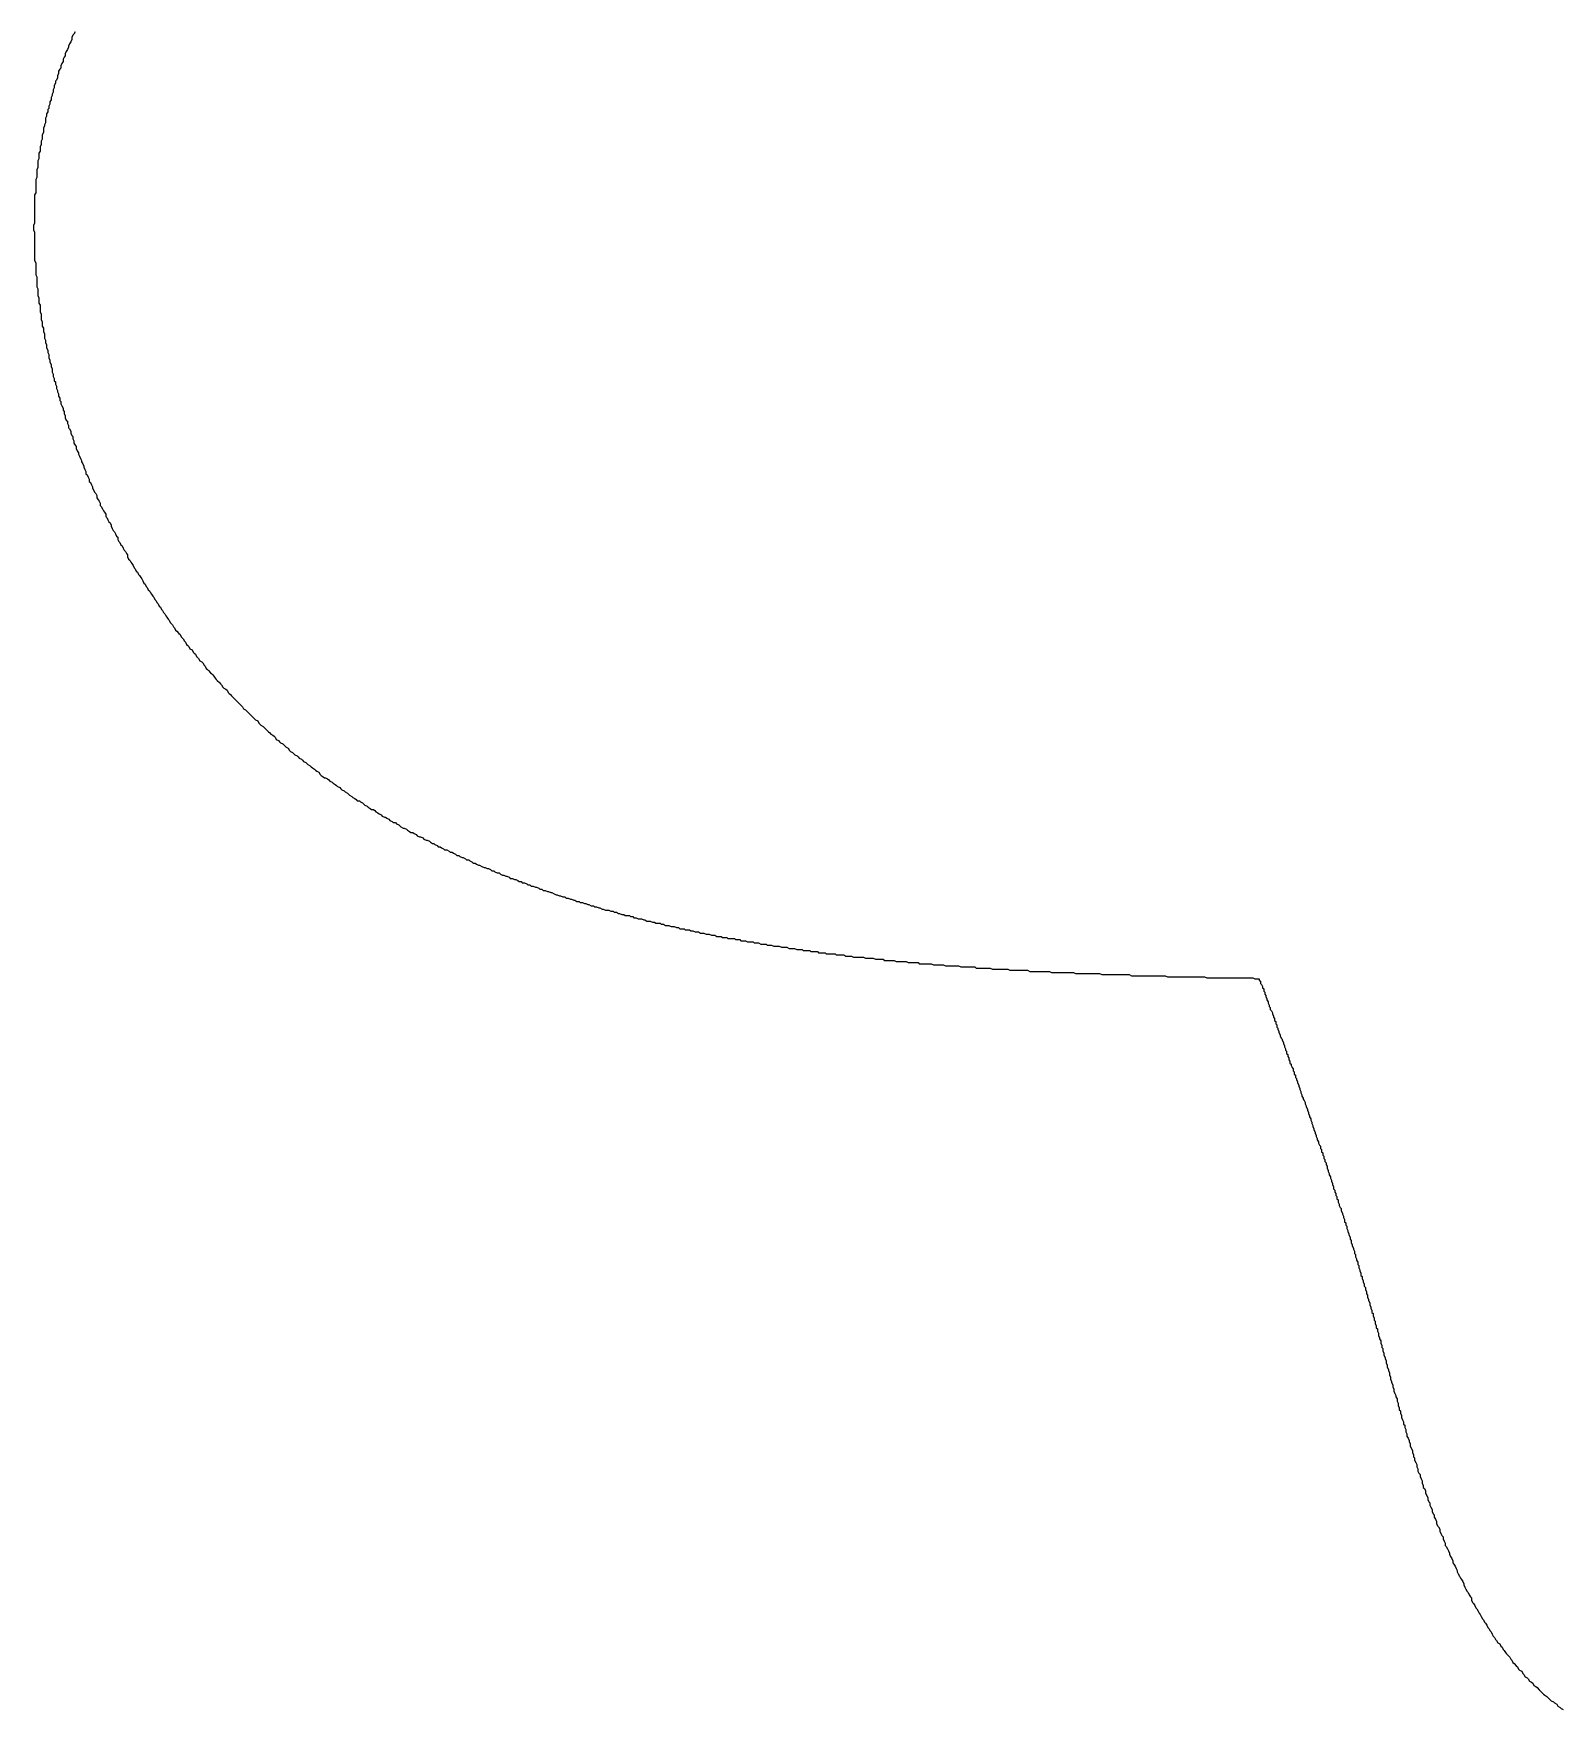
# Model space of a CAD drawing. Header units: millimetres. Extents: x 289 to 9778, y -894 to 6380.
# Drawn here: x 7090.08 to 7104.05, y -580.92 to -565.6 of the extents above; entities that cross this region are included whole.
import ezdxf

# ---------------------------------------------------------------- set-up
doc = ezdxf.new("R2010")
doc.units = ezdxf.units.MM

msp = doc.modelspace()

# ---------------------------------------------------------------- linework, layer by layer
msp.add_polyline3d([(7090.46, -565.583, 0), (7090.45, -565.603, 0), (7090.44, -565.613, 0), (7090.43, -565.633, 0), (7090.43, -565.653, 0), (7090.42, -565.673, 0), (7090.41, -565.693, 0), (7090.4, -565.713, 0), (7090.4, -565.723, 0), (7090.39, -565.743, 0), (7090.38, -565.763, 0), (7090.37, -565.783, 0), (7090.37, -565.803, 0), (7090.36, -565.813, 0), (7090.35, -565.833, 0), (7090.35, -565.853, 0), (7090.34, -565.873, 0), (7090.33, -565.893, 0), (7090.33, -565.913, 0), (7090.32, -565.923, 0), (7090.31, -565.943, 0), (7090.31, -565.963, 0), (7090.3, -565.983, 0), (7090.3, -566.003, 0), (7090.29, -566.023, 0), (7090.28, -566.033, 0), (7090.28, -566.053, 0), (7090.27, -566.073, 0), (7090.27, -566.093, 0), (7090.26, -566.113, 0), (7090.26, -566.133, 0), (7090.25, -566.153, 0), (7090.25, -566.163, 0), (7090.24, -566.183, 0), (7090.24, -566.203, 0), (7090.23, -566.223, 0), (7090.23, -566.243, 0), (7090.22, -566.263, 0), (7090.22, -566.283, 0), (7090.21, -566.293, 0), (7090.21, -566.313, 0), (7090.2, -566.333, 0), (7090.2, -566.353, 0), (7090.19, -566.373, 0), (7090.19, -566.393, 0), (7090.19, -566.413, 0), (7090.18, -566.433, 0), (7090.18, -566.443, 0), (7090.17, -566.463, 0), (7090.17, -566.483, 0), (7090.17, -566.503, 0), (7090.16, -566.523, 0), (7090.16, -566.543, 0), (7090.16, -566.563, 0), (7090.15, -566.583, 0), (7090.15, -566.593, 0), (7090.15, -566.613, 0), (7090.14, -566.633, 0), (7090.14, -566.653, 0), (7090.14, -566.673, 0), (7090.13, -566.693, 0), (7090.13, -566.713, 0), (7090.13, -566.733, 0), (7090.13, -566.743, 0), (7090.12, -566.763, 0), (7090.12, -566.783, 0), (7090.12, -566.803, 0), (7090.12, -566.823, 0), (7090.11, -566.843, 0), (7090.11, -566.863, 0), (7090.11, -566.883, 0), (7090.11, -566.903, 0), (7090.11, -566.913, 0), (7090.1, -566.933, 0), (7090.1, -566.953, 0), (7090.1, -566.973, 0), (7090.1, -566.993, 0), (7090.1, -567.013, 0), (7090.1, -567.033, 0), (7090.1, -567.053, 0), (7090.09, -567.073, 0), (7090.09, -567.083, 0), (7090.09, -567.103, 0), (7090.09, -567.123, 0), (7090.09, -567.143, 0), (7090.09, -567.163, 0), (7090.09, -567.183, 0), (7090.09, -567.203, 0), (7090.09, -567.223, 0), (7090.09, -567.243, 0), (7090.09, -567.253, 0), (7090.09, -567.273, 0), (7090.09, -567.293, 0), (7090.09, -567.313, 0), (7090.09, -567.333, 0), (7090.08, -567.353, 0), (7090.08, -567.373, 0), (7090.08, -567.393, 0), (7090.09, -567.413, 0), (7090.09, -567.423, 0), (7090.09, -567.443, 0), (7090.09, -567.463, 0), (7090.09, -567.483, 0), (7090.09, -567.503, 0), (7090.09, -567.523, 0), (7090.09, -567.543, 0), (7090.09, -567.563, 0), (7090.09, -567.583, 0), (7090.09, -567.593, 0), (7090.09, -567.613, 0), (7090.09, -567.633, 0), (7090.09, -567.653, 0), (7090.09, -567.673, 0), (7090.1, -567.693, 0), (7090.1, -567.713, 0), (7090.1, -567.733, 0), (7090.1, -567.753, 0), (7090.1, -567.763, 0), (7090.1, -567.783, 0), (7090.1, -567.803, 0), (7090.11, -567.823, 0), (7090.11, -567.843, 0), (7090.11, -567.863, 0), (7090.11, -567.883, 0), (7090.11, -567.903, 0), (7090.11, -567.913, 0), (7090.12, -567.933, 0), (7090.12, -567.953, 0), (7090.12, -567.973, 0), (7090.12, -567.993, 0), (7090.13, -568.013, 0), (7090.13, -568.033, 0), (7090.13, -568.053, 0), (7090.13, -568.063, 0), (7090.14, -568.083, 0), (7090.14, -568.103, 0), (7090.14, -568.123, 0), (7090.14, -568.143, 0), (7090.15, -568.163, 0), (7090.15, -568.183, 0), (7090.15, -568.193, 0), (7090.15, -568.213, 0), (7090.16, -568.233, 0), (7090.16, -568.253, 0), (7090.16, -568.273, 0), (7090.17, -568.293, 0), (7090.17, -568.313, 0), (7090.17, -568.323, 0), (7090.18, -568.343, 0), (7090.18, -568.363, 0), (7090.18, -568.383, 0), (7090.19, -568.403, 0), (7090.19, -568.423, 0), (7090.2, -568.443, 0), (7090.2, -568.453, 0), (7090.2, -568.473, 0), (7090.21, -568.493, 0), (7090.21, -568.513, 0), (7090.22, -568.533, 0), (7090.22, -568.553, 0), (7090.22, -568.563, 0), (7090.23, -568.583, 0), (7090.23, -568.603, 0), (7090.24, -568.623, 0), (7090.24, -568.643, 0), (7090.25, -568.663, 0), (7090.25, -568.673, 0), (7090.25, -568.693, 0), (7090.26, -568.713, 0), (7090.26, -568.733, 0), (7090.27, -568.753, 0), (7090.27, -568.773, 0), (7090.28, -568.783, 0), (7090.28, -568.803, 0), (7090.29, -568.823, 0), (7090.29, -568.843, 0), (7090.3, -568.863, 0), (7090.3, -568.873, 0), (7090.31, -568.893, 0), (7090.31, -568.913, 0), (7090.32, -568.933, 0), (7090.32, -568.953, 0), (7090.33, -568.963, 0), (7090.33, -568.983, 0), (7090.34, -569.003, 0), (7090.35, -569.023, 0), (7090.35, -569.043, 0), (7090.36, -569.053, 0), (7090.36, -569.073, 0), (7090.37, -569.093, 0), (7090.37, -569.113, 0), (7090.38, -569.133, 0), (7090.39, -569.143, 0), (7090.39, -569.163, 0), (7090.4, -569.183, 0), (7090.4, -569.203, 0), (7090.41, -569.213, 0), (7090.42, -569.233, 0), (7090.42, -569.253, 0), (7090.43, -569.273, 0), (7090.44, -569.283, 0), (7090.44, -569.303, 0), (7090.45, -569.323, 0), (7090.45, -569.343, 0), (7090.46, -569.363, 0), (7090.47, -569.373, 0), (7090.47, -569.393, 0), (7090.48, -569.413, 0), (7090.49, -569.433, 0), (7090.49, -569.443, 0), (7090.5, -569.463, 0), (7090.51, -569.483, 0), (7090.52, -569.503, 0), (7090.52, -569.513, 0), (7090.53, -569.533, 0), (7090.54, -569.553, 0), (7090.54, -569.563, 0), (7090.55, -569.583, 0), (7090.56, -569.603, 0), (7090.56, -569.623, 0), (7090.57, -569.633, 0), (7090.58, -569.653, 0), (7090.59, -569.673, 0), (7090.59, -569.693, 0), (7090.6, -569.703, 0), (7090.61, -569.723, 0), (7090.62, -569.743, 0), (7090.62, -569.753, 0), (7090.63, -569.773, 0), (7090.64, -569.793, 0), (7090.65, -569.803, 0), (7090.66, -569.823, 0), (7090.66, -569.843, 0), (7090.67, -569.863, 0), (7090.68, -569.873, 0), (7090.69, -569.893, 0), (7090.69, -569.913, 0), (7090.7, -569.923, 0), (7090.71, -569.943, 0), (7090.72, -569.963, 0), (7090.73, -569.973, 0), (7090.74, -569.993, 0), (7090.74, -570.013, 0), (7090.75, -570.023, 0), (7090.76, -570.043, 0), (7090.77, -570.063, 0), (7090.78, -570.073, 0), (7090.79, -570.093, 0), (7090.79, -570.103, 0), (7090.8, -570.123, 0), (7090.81, -570.143, 0), (7090.82, -570.153, 0), (7090.83, -570.173, 0), (7090.84, -570.193, 0), (7090.85, -570.203, 0), (7090.85, -570.223, 0), (7090.86, -570.243, 0), (7090.87, -570.253, 0), (7090.88, -570.273, 0), (7090.89, -570.283, 0), (7090.9, -570.303, 0), (7090.91, -570.323, 0), (7090.92, -570.333, 0), (7090.93, -570.353, 0), (7090.94, -570.363, 0), (7090.94, -570.383, 0), (7090.95, -570.403, 0), (7090.96, -570.413, 0), (7090.97, -570.433, 0), (7090.98, -570.443, 0), (7090.99, -570.463, 0), (7091, -570.483, 0), (7091.01, -570.493, 0), (7091.02, -570.513, 0), (7091.03, -570.523, 0), (7091.04, -570.543, 0), (7091.05, -570.553, 0), (7091.06, -570.573, 0), (7091.07, -570.583, 0), (7091.08, -570.603, 0), (7091.09, -570.623, 0), (7091.1, -570.633, 0), (7091.11, -570.653, 0), (7091.12, -570.663, 0), (7091.13, -570.683, 0), (7091.14, -570.693, 0), (7091.15, -570.713, 0), (7091.16, -570.723, 0), (7091.17, -570.743, 0), (7091.18, -570.753, 0), (7091.19, -570.773, 0), (7091.2, -570.783, 0), (7091.21, -570.803, 0), (7091.22, -570.813, 0), (7091.23, -570.833, 0), (7091.24, -570.843, 0), (7091.25, -570.863, 0), (7091.26, -570.873, 0), (7091.27, -570.893, 0), (7091.28, -570.903, 0), (7091.29, -570.923, 0), (7091.3, -570.933, 0), (7091.31, -570.953, 0), (7091.32, -570.963, 0), (7091.33, -570.983, 0), (7091.34, -570.993, 0), (7091.35, -571.003, 0), (7091.36, -571.023, 0), (7091.37, -571.033, 0), (7091.38, -571.053, 0), (7091.39, -571.063, 0), (7091.41, -571.083, 0), (7091.42, -571.093, 0), (7091.43, -571.113, 0), (7091.44, -571.123, 0), (7091.45, -571.133, 0), (7091.46, -571.153, 0), (7091.47, -571.163, 0), (7091.48, -571.183, 0), (7091.49, -571.193, 0), (7091.5, -571.203, 0), (7091.51, -571.223, 0), (7091.53, -571.233, 0), (7091.54, -571.253, 0), (7091.55, -571.263, 0), (7091.56, -571.273, 0), (7091.57, -571.293, 0), (7091.58, -571.303, 0), (7091.59, -571.313, 0), (7091.6, -571.333, 0), (7091.62, -571.343, 0), (7091.63, -571.353, 0), (7091.64, -571.373, 0), (7091.65, -571.383, 0), (7091.66, -571.403, 0), (7091.67, -571.413, 0), (7091.68, -571.423, 0), (7091.7, -571.443, 0), (7091.71, -571.453, 0), (7091.72, -571.463, 0), (7091.73, -571.473, 0), (7091.74, -571.493, 0), (7091.75, -571.503, 0), (7091.76, -571.513, 0), (7091.78, -571.533, 0), (7091.79, -571.543, 0), (7091.8, -571.553, 0), (7091.81, -571.573, 0), (7091.82, -571.583, 0), (7091.84, -571.593, 0), (7091.85, -571.603, 0), (7091.86, -571.623, 0), (7091.87, -571.633, 0), (7091.88, -571.643, 0), (7091.89, -571.653, 0), (7091.91, -571.673, 0), (7091.92, -571.683, 0), (7091.93, -571.693, 0), (7091.94, -571.703, 0), (7091.96, -571.723, 0), (7091.97, -571.733, 0), (7091.98, -571.743, 0), (7091.99, -571.753, 0), (7092, -571.773, 0), (7092.02, -571.783, 0), (7092.03, -571.793, 0), (7092.04, -571.803, 0), (7092.05, -571.813, 0), (7092.07, -571.833, 0), (7092.08, -571.843, 0), (7092.09, -571.853, 0), (7092.1, -571.863, 0), (7092.11, -571.873, 0), (7092.13, -571.883, 0), (7092.14, -571.903, 0), (7092.15, -571.913, 0), (7092.16, -571.923, 0), (7092.18, -571.933, 0), (7092.19, -571.943, 0), (7092.2, -571.953, 0), (7092.22, -571.973, 0), (7092.23, -571.983, 0), (7092.24, -571.993, 0), (7092.25, -572.003, 0), (7092.27, -572.013, 0), (7092.28, -572.023, 0), (7092.29, -572.033, 0), (7092.3, -572.053, 0), (7092.32, -572.063, 0), (7092.33, -572.073, 0), (7092.34, -572.083, 0), (7092.36, -572.093, 0), (7092.37, -572.103, 0), (7092.38, -572.113, 0), (7092.39, -572.123, 0), (7092.41, -572.133, 0), (7092.42, -572.153, 0), (7092.43, -572.163, 0), (7092.45, -572.173, 0), (7092.46, -572.183, 0), (7092.47, -572.193, 0), (7092.49, -572.203, 0), (7092.5, -572.213, 0), (7092.51, -572.223, 0), (7092.53, -572.233, 0), (7092.54, -572.243, 0), (7092.55, -572.253, 0), (7092.57, -572.263, 0), (7092.58, -572.273, 0), (7092.59, -572.283, 0), (7092.61, -572.293, 0), (7092.62, -572.303, 0), (7092.63, -572.313, 0), (7092.65, -572.323, 0), (7092.66, -572.333, 0), (7092.67, -572.343, 0), (7092.69, -572.353, 0), (7092.7, -572.373, 0), (7092.71, -572.383, 0), (7092.73, -572.393, 0), (7092.74, -572.403, 0), (7092.75, -572.403, 0), (7092.77, -572.413, 0), (7092.78, -572.423, 0), (7092.79, -572.433, 0), (7092.81, -572.443, 0), (7092.82, -572.453, 0), (7092.84, -572.463, 0), (7092.85, -572.473, 0), (7092.86, -572.483, 0), (7092.88, -572.493, 0), (7092.89, -572.503, 0), (7092.9, -572.513, 0), (7092.92, -572.523, 0), (7092.93, -572.533, 0), (7092.95, -572.543, 0), (7092.96, -572.553, 0), (7092.97, -572.563, 0), (7092.99, -572.573, 0), (7093, -572.583, 0), (7093.02, -572.593, 0), (7093.03, -572.603, 0), (7093.04, -572.613, 0), (7093.06, -572.613, 0), (7093.07, -572.623, 0), (7093.09, -572.633, 0), (7093.1, -572.643, 0), (7093.11, -572.653, 0), (7093.13, -572.663, 0), (7093.14, -572.673, 0), (7093.16, -572.683, 0), (7093.17, -572.693, 0), (7093.19, -572.693, 0), (7093.2, -572.703, 0), (7093.21, -572.713, 0), (7093.23, -572.723, 0), (7093.24, -572.733, 0), (7093.26, -572.743, 0), (7093.27, -572.753, 0), (7093.29, -572.763, 0), (7093.3, -572.763, 0), (7093.31, -572.773, 0), (7093.33, -572.783, 0), (7093.34, -572.793, 0), (7093.36, -572.803, 0), (7093.37, -572.813, 0), (7093.39, -572.813, 0), (7093.4, -572.823, 0), (7093.42, -572.833, 0), (7093.43, -572.843, 0), (7093.44, -572.853, 0), (7093.46, -572.863, 0), (7093.47, -572.863, 0), (7093.49, -572.873, 0), (7093.5, -572.883, 0), (7093.52, -572.893, 0), (7093.53, -572.903, 0), (7093.55, -572.903, 0), (7093.56, -572.913, 0), (7093.58, -572.923, 0), (7093.59, -572.933, 0), (7093.61, -572.943, 0), (7093.62, -572.943, 0), (7093.64, -572.953, 0), (7093.65, -572.963, 0), (7093.67, -572.973, 0), (7093.68, -572.973, 0), (7093.7, -572.983, 0), (7093.71, -572.993, 0), (7093.73, -573.003, 0), (7093.74, -573.003, 0), (7093.75, -573.013, 0), (7093.77, -573.023, 0), (7093.78, -573.033, 0), (7093.8, -573.033, 0), (7093.81, -573.043, 0), (7093.83, -573.053, 0), (7093.84, -573.063, 0), (7093.86, -573.063, 0), (7093.88, -573.073, 0), (7093.89, -573.083, 0), (7093.91, -573.083, 0), (7093.92, -573.093, 0), (7093.94, -573.103, 0), (7093.95, -573.113, 0), (7093.97, -573.113, 0), (7093.98, -573.123, 0), (7094, -573.133, 0), (7094.01, -573.133, 0), (7094.03, -573.143, 0), (7094.04, -573.153, 0), (7094.06, -573.153, 0), (7094.07, -573.163, 0), (7094.09, -573.173, 0), (7094.1, -573.183, 0), (7094.12, -573.183, 0), (7094.13, -573.193, 0), (7094.15, -573.203, 0), (7094.16, -573.203, 0), (7094.18, -573.213, 0), (7094.2, -573.223, 0), (7094.21, -573.223, 0), (7094.23, -573.233, 0), (7094.24, -573.233, 0), (7094.26, -573.243, 0), (7094.27, -573.253, 0), (7094.29, -573.253, 0), (7094.3, -573.263, 0), (7094.32, -573.273, 0), (7094.34, -573.273, 0), (7094.35, -573.283, 0), (7094.37, -573.293, 0), (7094.38, -573.293, 0), (7094.4, -573.303, 0), (7094.41, -573.303, 0), (7094.43, -573.313, 0), (7094.44, -573.323, 0), (7094.46, -573.323, 0), (7094.48, -573.333, 0), (7094.49, -573.333, 0), (7094.51, -573.343, 0), (7094.52, -573.353, 0), (7094.54, -573.353, 0), (7094.55, -573.363, 0), (7094.57, -573.363, 0), (7094.59, -573.373, 0), (7094.6, -573.383, 0), (7094.62, -573.383, 0), (7094.63, -573.393, 0), (7094.65, -573.393, 0), (7094.67, -573.403, 0), (7094.68, -573.403, 0), (7094.7, -573.413, 0), (7094.71, -573.423, 0), (7094.73, -573.423, 0), (7094.74, -573.433, 0), (7094.76, -573.433, 0), (7094.78, -573.443, 0), (7094.79, -573.443, 0), (7094.81, -573.453, 0), (7094.82, -573.453, 0), (7094.84, -573.463, 0), (7094.86, -573.473, 0), (7094.87, -573.473, 0), (7094.89, -573.483, 0), (7094.9, -573.483, 0), (7094.92, -573.493, 0), (7094.94, -573.493, 0), (7094.95, -573.503, 0), (7094.97, -573.503, 0), (7094.99, -573.513, 0), (7095, -573.513, 0), (7095.02, -573.523, 0), (7095.03, -573.523, 0), (7095.05, -573.533, 0), (7095.07, -573.533, 0), (7095.08, -573.543, 0), (7095.1, -573.543, 0), (7095.12, -573.553, 0), (7095.13, -573.553, 0), (7095.15, -573.563, 0), (7095.16, -573.563, 0), (7095.18, -573.573, 0), (7095.2, -573.573, 0), (7095.21, -573.583, 0), (7095.23, -573.583, 0), (7095.25, -573.593, 0), (7095.26, -573.593, 0), (7095.28, -573.603, 0), (7095.29, -573.603, 0), (7095.31, -573.613, 0), (7095.33, -573.613, 0), (7095.34, -573.613, 0), (7095.36, -573.623, 0), (7095.38, -573.623, 0), (7095.39, -573.633, 0), (7095.41, -573.633, 0), (7095.43, -573.643, 0), (7095.44, -573.643, 0), (7095.46, -573.653, 0), (7095.48, -573.653, 0), (7095.49, -573.663, 0), (7095.51, -573.663, 0), (7095.53, -573.663, 0), (7095.54, -573.673, 0), (7095.56, -573.673, 0), (7095.57, -573.683, 0), (7095.59, -573.683, 0), (7095.61, -573.693, 0), (7095.62, -573.693, 0), (7095.64, -573.693, 0), (7095.66, -573.703, 0), (7095.67, -573.703, 0), (7095.69, -573.713, 0), (7095.71, -573.713, 0), (7095.72, -573.713, 0), (7095.74, -573.723, 0), (7095.76, -573.723, 0), (7095.77, -573.733, 0), (7095.79, -573.733, 0), (7095.81, -573.733, 0), (7095.82, -573.743, 0), (7095.84, -573.743, 0), (7095.86, -573.753, 0), (7095.87, -573.753, 0), (7095.89, -573.753, 0), (7095.91, -573.763, 0), (7095.93, -573.763, 0), (7095.94, -573.763, 0), (7095.96, -573.773, 0), (7095.98, -573.773, 0), (7095.99, -573.783, 0), (7096.01, -573.783, 0), (7096.03, -573.783, 0), (7096.04, -573.793, 0), (7096.06, -573.793, 0), (7096.08, -573.793, 0), (7096.09, -573.803, 0), (7096.11, -573.803, 0), (7096.13, -573.813, 0), (7096.14, -573.813, 0), (7096.16, -573.813, 0), (7096.18, -573.823, 0), (7096.2, -573.823, 0), (7096.21, -573.823, 0), (7096.23, -573.833, 0), (7096.25, -573.833, 0), (7096.26, -573.833, 0), (7096.28, -573.843, 0), (7096.3, -573.843, 0), (7096.31, -573.843, 0), (7096.33, -573.853, 0), (7096.35, -573.853, 0), (7096.37, -573.853, 0), (7096.38, -573.863, 0), (7096.4, -573.863, 0), (7096.42, -573.863, 0), (7096.43, -573.873, 0), (7096.45, -573.873, 0), (7096.47, -573.873, 0), (7096.49, -573.873, 0), (7096.5, -573.883, 0), (7096.52, -573.883, 0), (7096.54, -573.883, 0), (7096.55, -573.893, 0), (7096.57, -573.893, 0), (7096.59, -573.893, 0), (7096.61, -573.903, 0), (7096.62, -573.903, 0), (7096.64, -573.903, 0), (7096.66, -573.903, 0), (7096.67, -573.913, 0), (7096.69, -573.913, 0), (7096.71, -573.913, 0), (7096.73, -573.923, 0), (7096.74, -573.923, 0), (7096.76, -573.923, 0), (7096.78, -573.923, 0), (7096.79, -573.933, 0), (7096.81, -573.933, 0), (7096.83, -573.933, 0), (7096.85, -573.943, 0), (7096.86, -573.943, 0), (7096.88, -573.943, 0), (7096.9, -573.943, 0), (7096.92, -573.953, 0), (7096.93, -573.953, 0), (7096.95, -573.953, 0), (7096.97, -573.953, 0), (7096.99, -573.963, 0), (7097, -573.963, 0), (7097.02, -573.963, 0), (7097.04, -573.963, 0), (7097.06, -573.973, 0), (7097.07, -573.973, 0), (7097.09, -573.973, 0), (7097.11, -573.973, 0), (7097.12, -573.983, 0), (7097.14, -573.983, 0), (7097.16, -573.983, 0), (7097.18, -573.983, 0), (7097.19, -573.993, 0), (7097.21, -573.993, 0), (7097.23, -573.993, 0), (7097.25, -573.993, 0), (7097.26, -574.003, 0), (7097.28, -574.003, 0), (7097.3, -574.003, 0), (7097.32, -574.003, 0), (7097.33, -574.013, 0), (7097.35, -574.013, 0), (7097.37, -574.013, 0), (7097.39, -574.013, 0), (7097.41, -574.013, 0), (7097.42, -574.023, 0), (7097.44, -574.023, 0), (7097.46, -574.023, 0), (7097.48, -574.023, 0), (7097.49, -574.023, 0), (7097.51, -574.033, 0), (7097.53, -574.033, 0), (7097.55, -574.033, 0), (7097.56, -574.033, 0), (7097.58, -574.043, 0), (7097.6, -574.043, 0), (7097.62, -574.043, 0), (7097.63, -574.043, 0), (7097.65, -574.043, 0), (7097.67, -574.043, 0), (7097.69, -574.053, 0), (7097.7, -574.053, 0), (7097.72, -574.053, 0), (7097.74, -574.053, 0), (7097.76, -574.053, 0), (7097.78, -574.063, 0), (7097.79, -574.063, 0), (7097.81, -574.063, 0), (7097.83, -574.063, 0), (7097.85, -574.063, 0), (7097.86, -574.073, 0), (7097.88, -574.073, 0), (7097.9, -574.073, 0), (7097.92, -574.073, 0), (7097.94, -574.073, 0), (7097.95, -574.073, 0), (7097.97, -574.083, 0), (7097.99, -574.083, 0), (7098.01, -574.083, 0), (7098.02, -574.083, 0), (7098.04, -574.083, 0), (7098.06, -574.083, 0), (7098.08, -574.093, 0), (7098.1, -574.093, 0), (7098.11, -574.093, 0), (7098.13, -574.093, 0), (7098.15, -574.093, 0), (7098.17, -574.093, 0), (7098.18, -574.103, 0), (7098.2, -574.103, 0), (7098.22, -574.103, 0), (7098.24, -574.103, 0), (7098.26, -574.103, 0), (7098.27, -574.103, 0), (7098.29, -574.103, 0), (7098.31, -574.113, 0), (7098.33, -574.113, 0), (7098.35, -574.113, 0), (7098.36, -574.113, 0), (7098.38, -574.113, 0), (7098.4, -574.113, 0), (7098.42, -574.123, 0), (7098.43, -574.123, 0), (7098.45, -574.123, 0), (7098.47, -574.123, 0), (7098.49, -574.123, 0), (7098.51, -574.123, 0), (7098.52, -574.123, 0), (7098.54, -574.123, 0), (7098.56, -574.133, 0), (7098.58, -574.133, 0), (7098.6, -574.133, 0), (7098.61, -574.133, 0), (7098.63, -574.133, 0), (7098.65, -574.133, 0), (7098.67, -574.133, 0), (7098.69, -574.133, 0), (7098.7, -574.143, 0), (7098.72, -574.143, 0), (7098.74, -574.143, 0), (7098.76, -574.143, 0), (7098.78, -574.143, 0), (7098.79, -574.143, 0), (7098.81, -574.143, 0), (7098.83, -574.143, 0), (7098.85, -574.153, 0), (7098.87, -574.153, 0), (7098.88, -574.153, 0), (7098.9, -574.153, 0), (7098.92, -574.153, 0), (7098.94, -574.153, 0), (7098.96, -574.153, 0), (7098.97, -574.153, 0), (7098.99, -574.153, 0), (7099.01, -574.163, 0), (7099.03, -574.163, 0), (7099.05, -574.163, 0), (7099.07, -574.163, 0), (7099.08, -574.163, 0), (7099.1, -574.163, 0), (7099.12, -574.163, 0), (7099.14, -574.163, 0), (7099.16, -574.163, 0), (7099.17, -574.163, 0), (7099.19, -574.173, 0), (7099.21, -574.173, 0), (7099.23, -574.173, 0), (7099.25, -574.173, 0), (7099.26, -574.173, 0), (7099.28, -574.173, 0), (7099.3, -574.173, 0), (7099.32, -574.173, 0), (7099.34, -574.173, 0), (7099.35, -574.173, 0), (7099.37, -574.173, 0), (7099.39, -574.183, 0), (7099.41, -574.183, 0), (7099.43, -574.183, 0), (7099.45, -574.183, 0), (7099.46, -574.183, 0), (7099.48, -574.183, 0), (7099.5, -574.183, 0), (7099.52, -574.183, 0), (7099.54, -574.183, 0), (7099.55, -574.183, 0), (7099.57, -574.183, 0), (7099.59, -574.183, 0), (7099.61, -574.193, 0), (7099.63, -574.193, 0), (7099.65, -574.193, 0), (7099.66, -574.193, 0), (7099.68, -574.193, 0), (7099.7, -574.193, 0), (7099.72, -574.193, 0), (7099.74, -574.193, 0), (7099.75, -574.193, 0), (7099.77, -574.193, 0), (7099.79, -574.193, 0), (7099.81, -574.193, 0), (7099.83, -574.193, 0), (7099.85, -574.203, 0), (7099.86, -574.203, 0), (7099.88, -574.203, 0), (7099.9, -574.203, 0), (7099.92, -574.203, 0), (7099.94, -574.203, 0), (7099.95, -574.203, 0), (7099.97, -574.203, 0), (7099.99, -574.203, 0), (7100.01, -574.203, 0), (7100.03, -574.203, 0), (7100.05, -574.203, 0), (7100.06, -574.203, 0), (7100.08, -574.203, 0), (7100.1, -574.203, 0), (7100.12, -574.213, 0), (7100.14, -574.213, 0), (7100.16, -574.213, 0), (7100.17, -574.213, 0), (7100.19, -574.213, 0), (7100.21, -574.213, 0), (7100.23, -574.213, 0), (7100.25, -574.213, 0), (7100.26, -574.213, 0), (7100.28, -574.213, 0), (7100.3, -574.213, 0), (7100.32, -574.213, 0), (7100.34, -574.213, 0), (7100.36, -574.213, 0), (7100.37, -574.213, 0), (7100.39, -574.213, 0), (7100.41, -574.213, 0), (7100.43, -574.213, 0), (7100.45, -574.223, 0), (7100.47, -574.223, 0), (7100.48, -574.223, 0), (7100.5, -574.223, 0), (7100.52, -574.223, 0), (7100.54, -574.223, 0), (7100.56, -574.223, 0), (7100.57, -574.223, 0), (7100.59, -574.223, 0), (7100.61, -574.223, 0), (7100.63, -574.223, 0), (7100.65, -574.223, 0), (7100.67, -574.223, 0), (7100.68, -574.223, 0), (7100.7, -574.223, 0), (7100.72, -574.223, 0), (7100.74, -574.223, 0), (7100.76, -574.223, 0), (7100.78, -574.223, 0), (7100.79, -574.223, 0), (7100.81, -574.233, 0), (7100.83, -574.233, 0), (7100.85, -574.233, 0), (7100.87, -574.233, 0), (7100.89, -574.233, 0), (7100.9, -574.233, 0), (7100.92, -574.233, 0), (7100.94, -574.233, 0), (7100.96, -574.233, 0), (7100.98, -574.233, 0), (7100.99, -574.233, 0), (7101.01, -574.233, 0), (7101.03, -574.233, 0), (7101.05, -574.233, 0), (7101.07, -574.233, 0), (7101.09, -574.233, 0), (7101.1, -574.233, 0), (7101.12, -574.233, 0), (7101.14, -574.233, 0), (7101.16, -574.233, 0), (7101.18, -574.233, 0), (7101.2, -574.233, 0), (7101.21, -574.233, 0), (7101.23, -574.233, 0), (7101.25, -574.243, 0), (7101.27, -574.243, 0), (7101.29, -574.243, 0), (7101.29, -574.253, 0), (7101.3, -574.263, 0), (7101.3, -574.283, 0), (7101.31, -574.293, 0), (7101.32, -574.313, 0), (7101.32, -574.323, 0), (7101.33, -574.333, 0), (7101.33, -574.353, 0), (7101.34, -574.363, 0), (7101.34, -574.383, 0), (7101.35, -574.393, 0), (7101.35, -574.403, 0), (7101.36, -574.423, 0), (7101.36, -574.433, 0), (7101.37, -574.453, 0), (7101.37, -574.463, 0), (7101.38, -574.483, 0), (7101.38, -574.493, 0), (7101.39, -574.503, 0), (7101.39, -574.523, 0), (7101.4, -574.533, 0), (7101.41, -574.553, 0), (7101.41, -574.563, 0), (7101.42, -574.583, 0), (7101.42, -574.593, 0), (7101.43, -574.603, 0), (7101.43, -574.623, 0), (7101.44, -574.633, 0), (7101.44, -574.653, 0), (7101.45, -574.663, 0), (7101.45, -574.683, 0), (7101.46, -574.693, 0), (7101.46, -574.703, 0), (7101.47, -574.723, 0), (7101.47, -574.733, 0), (7101.48, -574.753, 0), (7101.48, -574.763, 0), (7101.49, -574.783, 0), (7101.5, -574.793, 0), (7101.5, -574.803, 0), (7101.51, -574.823, 0), (7101.51, -574.833, 0), (7101.52, -574.853, 0), (7101.52, -574.863, 0), (7101.53, -574.883, 0), (7101.53, -574.893, 0), (7101.54, -574.903, 0), (7101.54, -574.923, 0), (7101.55, -574.933, 0), (7101.55, -574.953, 0), (7101.56, -574.963, 0), (7101.56, -574.983, 0), (7101.57, -574.993, 0), (7101.57, -575.013, 0), (7101.58, -575.023, 0), (7101.58, -575.033, 0), (7101.59, -575.053, 0), (7101.6, -575.063, 0), (7101.6, -575.083, 0), (7101.61, -575.093, 0), (7101.61, -575.113, 0), (7101.62, -575.123, 0), (7101.62, -575.143, 0), (7101.63, -575.153, 0), (7101.63, -575.163, 0), (7101.64, -575.183, 0), (7101.64, -575.193, 0), (7101.65, -575.213, 0), (7101.65, -575.223, 0), (7101.66, -575.243, 0), (7101.66, -575.253, 0), (7101.67, -575.273, 0), (7101.67, -575.283, 0), (7101.68, -575.303, 0), (7101.68, -575.313, 0), (7101.69, -575.333, 0), (7101.69, -575.343, 0), (7101.7, -575.353, 0), (7101.71, -575.373, 0), (7101.71, -575.383, 0), (7101.72, -575.403, 0), (7101.72, -575.413, 0), (7101.73, -575.433, 0), (7101.73, -575.443, 0), (7101.74, -575.463, 0), (7101.74, -575.473, 0), (7101.75, -575.493, 0), (7101.75, -575.503, 0), (7101.76, -575.523, 0), (7101.76, -575.533, 0), (7101.77, -575.553, 0), (7101.77, -575.563, 0), (7101.78, -575.583, 0), (7101.78, -575.593, 0), (7101.79, -575.613, 0), (7101.79, -575.623, 0), (7101.8, -575.643, 0), (7101.8, -575.653, 0), (7101.81, -575.673, 0), (7101.81, -575.683, 0), (7101.82, -575.703, 0), (7101.82, -575.713, 0), (7101.83, -575.733, 0), (7101.83, -575.743, 0), (7101.84, -575.763, 0), (7101.85, -575.773, 0), (7101.85, -575.793, 0), (7101.86, -575.803, 0), (7101.86, -575.823, 0), (7101.87, -575.833, 0), (7101.87, -575.853, 0), (7101.88, -575.863, 0), (7101.88, -575.883, 0), (7101.89, -575.893, 0), (7101.89, -575.913, 0), (7101.9, -575.923, 0), (7101.9, -575.943, 0), (7101.91, -575.953, 0), (7101.91, -575.973, 0), (7101.92, -575.993, 0), (7101.92, -576.003, 0), (7101.93, -576.023, 0), (7101.93, -576.033, 0), (7101.94, -576.053, 0), (7101.94, -576.063, 0), (7101.95, -576.083, 0), (7101.95, -576.093, 0), (7101.96, -576.113, 0), (7101.96, -576.123, 0), (7101.97, -576.143, 0), (7101.97, -576.163, 0), (7101.98, -576.173, 0), (7101.98, -576.193, 0), (7101.99, -576.203, 0), (7101.99, -576.223, 0), (7102, -576.233, 0), (7102, -576.253, 0), (7102.01, -576.263, 0), (7102.01, -576.283, 0), (7102.02, -576.303, 0), (7102.02, -576.313, 0), (7102.03, -576.333, 0), (7102.04, -576.343, 0), (7102.04, -576.363, 0), (7102.05, -576.383, 0), (7102.05, -576.393, 0), (7102.06, -576.413, 0), (7102.06, -576.423, 0), (7102.07, -576.443, 0), (7102.07, -576.463, 0), (7102.08, -576.473, 0), (7102.08, -576.493, 0), (7102.09, -576.503, 0), (7102.09, -576.523, 0), (7102.1, -576.543, 0), (7102.1, -576.553, 0), (7102.11, -576.573, 0), (7102.11, -576.583, 0), (7102.12, -576.603, 0), (7102.12, -576.623, 0), (7102.13, -576.633, 0), (7102.13, -576.653, 0), (7102.14, -576.673, 0), (7102.14, -576.683, 0), (7102.15, -576.703, 0), (7102.15, -576.713, 0), (7102.16, -576.733, 0), (7102.16, -576.753, 0), (7102.17, -576.763, 0), (7102.17, -576.783, 0), (7102.18, -576.803, 0), (7102.18, -576.813, 0), (7102.19, -576.833, 0), (7102.19, -576.853, 0), (7102.2, -576.863, 0), (7102.2, -576.883, 0), (7102.21, -576.903, 0), (7102.21, -576.913, 0), (7102.22, -576.933, 0), (7102.22, -576.953, 0), (7102.23, -576.963, 0), (7102.23, -576.983, 0), (7102.24, -577.003, 0), (7102.24, -577.013, 0), (7102.25, -577.033, 0), (7102.25, -577.053, 0), (7102.26, -577.063, 0), (7102.26, -577.083, 0), (7102.27, -577.103, 0), (7102.27, -577.123, 0), (7102.28, -577.133, 0), (7102.28, -577.153, 0), (7102.29, -577.173, 0), (7102.29, -577.183, 0), (7102.3, -577.203, 0), (7102.3, -577.223, 0), (7102.31, -577.243, 0), (7102.31, -577.253, 0), (7102.32, -577.273, 0), (7102.32, -577.293, 0), (7102.33, -577.303, 0), (7102.33, -577.323, 0), (7102.34, -577.343, 0), (7102.34, -577.363, 0), (7102.35, -577.373, 0), (7102.35, -577.393, 0), (7102.36, -577.413, 0), (7102.36, -577.433, 0), (7102.37, -577.443, 0), (7102.37, -577.463, 0), (7102.38, -577.483, 0), (7102.38, -577.503, 0), (7102.39, -577.523, 0), (7102.39, -577.533, 0), (7102.4, -577.553, 0), (7102.4, -577.573, 0), (7102.41, -577.593, 0), (7102.41, -577.613, 0), (7102.42, -577.623, 0), (7102.42, -577.643, 0), (7102.43, -577.663, 0), (7102.43, -577.683, 0), (7102.44, -577.703, 0), (7102.44, -577.713, 0), (7102.45, -577.733, 0), (7102.45, -577.753, 0), (7102.46, -577.773, 0), (7102.46, -577.793, 0), (7102.47, -577.813, 0), (7102.47, -577.823, 0), (7102.48, -577.843, 0), (7102.48, -577.863, 0), (7102.49, -577.883, 0), (7102.49, -577.903, 0), (7102.5, -577.923, 0), (7102.5, -577.933, 0), (7102.51, -577.953, 0), (7102.51, -577.973, 0), (7102.52, -577.993, 0), (7102.52, -578.013, 0), (7102.53, -578.033, 0), (7102.54, -578.053, 0), (7102.54, -578.063, 0), (7102.55, -578.083, 0), (7102.55, -578.103, 0), (7102.56, -578.123, 0), (7102.56, -578.143, 0), (7102.57, -578.163, 0), (7102.57, -578.183, 0), (7102.58, -578.193, 0), (7102.58, -578.213, 0), (7102.59, -578.233, 0), (7102.59, -578.253, 0), (7102.6, -578.273, 0), (7102.61, -578.293, 0), (7102.61, -578.313, 0), (7102.62, -578.323, 0), (7102.62, -578.343, 0), (7102.63, -578.363, 0), (7102.63, -578.383, 0), (7102.64, -578.403, 0), (7102.64, -578.423, 0), (7102.65, -578.443, 0), (7102.66, -578.463, 0), (7102.66, -578.473, 0), (7102.67, -578.493, 0), (7102.67, -578.513, 0), (7102.68, -578.533, 0), (7102.69, -578.553, 0), (7102.69, -578.573, 0), (7102.7, -578.593, 0), (7102.7, -578.613, 0), (7102.71, -578.623, 0), (7102.71, -578.643, 0), (7102.72, -578.663, 0), (7102.73, -578.683, 0), (7102.73, -578.703, 0), (7102.74, -578.723, 0), (7102.74, -578.743, 0), (7102.75, -578.763, 0), (7102.76, -578.773, 0), (7102.76, -578.793, 0), (7102.77, -578.813, 0), (7102.78, -578.833, 0), (7102.78, -578.853, 0), (7102.79, -578.873, 0), (7102.79, -578.893, 0), (7102.8, -578.903, 0), (7102.81, -578.923, 0), (7102.81, -578.943, 0), (7102.82, -578.963, 0), (7102.83, -578.983, 0), (7102.83, -579.003, 0), (7102.84, -579.023, 0), (7102.85, -579.033, 0), (7102.85, -579.053, 0), (7102.86, -579.073, 0), (7102.87, -579.093, 0), (7102.87, -579.113, 0), (7102.88, -579.133, 0), (7102.89, -579.143, 0), (7102.89, -579.163, 0), (7102.9, -579.183, 0), (7102.91, -579.203, 0), (7102.91, -579.223, 0), (7102.92, -579.243, 0), (7102.93, -579.253, 0), (7102.94, -579.273, 0), (7102.94, -579.293, 0), (7102.95, -579.313, 0), (7102.96, -579.333, 0), (7102.97, -579.343, 0), (7102.97, -579.363, 0), (7102.98, -579.383, 0), (7102.99, -579.403, 0), (7102.99, -579.423, 0), (7103, -579.433, 0), (7103.01, -579.453, 0), (7103.02, -579.473, 0), (7103.03, -579.493, 0), (7103.03, -579.503, 0), (7103.04, -579.523, 0), (7103.05, -579.543, 0), (7103.06, -579.563, 0), (7103.06, -579.583, 0), (7103.07, -579.593, 0), (7103.08, -579.613, 0), (7103.09, -579.633, 0), (7103.1, -579.653, 0), (7103.1, -579.663, 0), (7103.11, -579.683, 0), (7103.12, -579.703, 0), (7103.13, -579.723, 0), (7103.14, -579.733, 0), (7103.15, -579.753, 0), (7103.16, -579.773, 0), (7103.16, -579.783, 0), (7103.17, -579.803, 0), (7103.18, -579.823, 0), (7103.19, -579.843, 0), (7103.2, -579.853, 0), (7103.21, -579.873, 0), (7103.22, -579.893, 0), (7103.23, -579.903, 0), (7103.23, -579.923, 0), (7103.24, -579.943, 0), (7103.25, -579.953, 0), (7103.26, -579.973, 0), (7103.27, -579.993, 0), (7103.28, -580.003, 0), (7103.29, -580.023, 0), (7103.3, -580.043, 0), (7103.31, -580.053, 0), (7103.32, -580.073, 0), (7103.33, -580.093, 0), (7103.34, -580.103, 0), (7103.35, -580.123, 0), (7103.36, -580.133, 0), (7103.37, -580.153, 0), (7103.38, -580.173, 0), (7103.39, -580.183, 0), (7103.4, -580.203, 0), (7103.41, -580.213, 0), (7103.42, -580.233, 0), (7103.43, -580.253, 0), (7103.44, -580.263, 0), (7103.45, -580.283, 0), (7103.46, -580.293, 0), (7103.47, -580.313, 0), (7103.49, -580.323, 0), (7103.5, -580.343, 0), (7103.51, -580.353, 0), (7103.52, -580.373, 0), (7103.53, -580.383, 0), (7103.54, -580.403, 0), (7103.55, -580.413, 0), (7103.57, -580.433, 0), (7103.58, -580.443, 0), (7103.59, -580.463, 0), (7103.6, -580.473, 0), (7103.61, -580.493, 0), (7103.62, -580.503, 0), (7103.64, -580.523, 0), (7103.65, -580.533, 0), (7103.66, -580.553, 0), (7103.67, -580.563, 0), (7103.69, -580.573, 0), (7103.7, -580.593, 0), (7103.71, -580.603, 0), (7103.72, -580.623, 0), (7103.74, -580.633, 0), (7103.75, -580.643, 0), (7103.76, -580.663, 0), (7103.78, -580.673, 0), (7103.79, -580.683, 0), (7103.8, -580.703, 0), (7103.82, -580.713, 0), (7103.83, -580.723, 0), (7103.85, -580.743, 0), (7103.86, -580.753, 0), (7103.87, -580.763, 0), (7103.89, -580.783, 0), (7103.9, -580.793, 0), (7103.92, -580.803, 0), (7103.93, -580.813, 0), (7103.95, -580.833, 0), (7103.96, -580.843, 0), (7103.98, -580.853, 0), (7103.99, -580.863, 0), (7104.01, -580.873, 0), (7104.02, -580.893, 0), (7104.04, -580.903, 0), (7104.05, -580.913, 0), (7104.07, -580.923, 0)])

doc.saveas('drawing.dxf')
